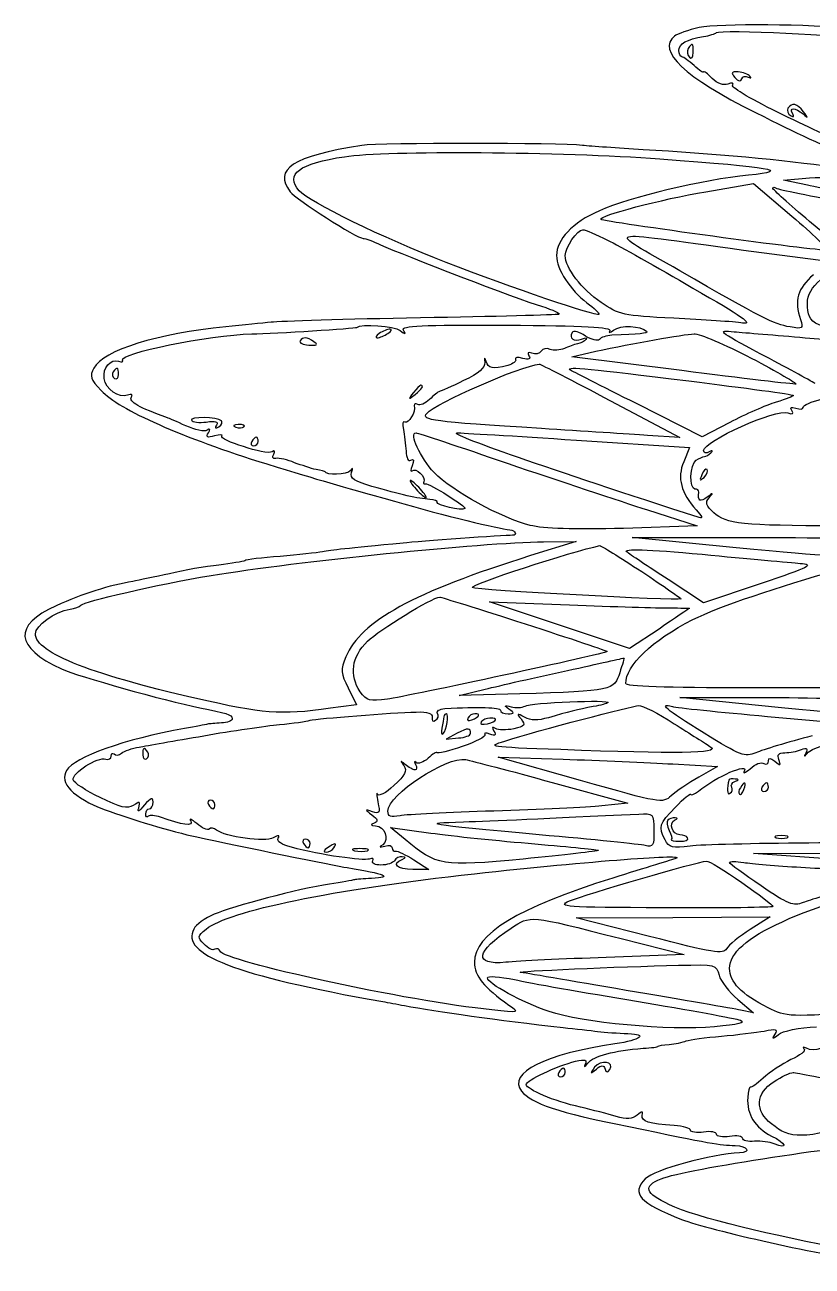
# Model space of a CAD drawing. Header units: millimetres. Extents: x -155 to 147, y 18 to 278.
# Drawn here: x -154.7 to -96.9, y 187.3 to 278.5 of the extents above; entities that cross this region are included whole.
import ezdxf

# ---------------------------------------------------------------- set-up
doc = ezdxf.new("R2010")
doc.units = ezdxf.units.MM
doc.layers.get('0').update_dxf_attribs({"linetype": 'CONTINUOUS'})

msp = doc.modelspace()

# ---------------------------------------------------------------- linework, layer by layer
for p, q in [((-99.012, 267.061), (-97.107, 267.219)), ((-104.727, 266.203), (-101.234, 266.807)), ((-101.234, 266.807), (-98.408, 264.394)), ((-97.265, 266.68), (-99.012, 267.061)), ((-94.408, 261.758), (-97.107, 264.013)), ((-101.964, 261.917), (-95.71, 261.092)), ((-114.569, 254.075), (-112.791, 254.488)), ((-106.473, 253.059), (-114.569, 254.075)), ((-111.712, 250.836), (-106.632, 248.138)), ((-104.981, 248.201), (-109.775, 250.614)), ((-102.949, 249.249), (-104.981, 248.201)), ((-106.632, 248.138), (-109.013, 248.296)), ((-114.22, 247.947), (-105.933, 247.407)), ((-105.933, 247.407), (-106.346, 246.36)), ((-109.013, 242.835), (-105.362, 241.661)), ((-105.362, 241.661), (-110.759, 241.47)), ((-102.504, 240.041), (-110.124, 240.803)), ((-110.124, 240.803), (-100.917, 240.803)), ((-114.252, 240.518), (-117.585, 239.47)), ((-116.633, 240.486), (-114.252, 240.518)), ((-104.885, 236.009), (-107.489, 237.724)), ((-100.726, 237.406), (-104.885, 236.009)), ((-115.458, 234.358), (-120.602, 236.073)), ((-120.602, 236.073), (-114.728, 235.85)), ((-110.315, 232.644), (-115.458, 234.358)), ((-108.156, 234.072), (-110.315, 232.644)), ((-130.984, 229.754), (-130.381, 228.516)), ((-122.824, 229.183), (-120.919, 229.659)), ((-118.379, 229.31), (-122.824, 229.183)), ((-99.17, 228.294), (-106.632, 229.056)), ((-106.632, 229.056), (-101.075, 229.056)), ((-92.566, 229.754), (-101.583, 229.754)), ((-130.381, 228.516), (-131.524, 228.357)), ((-100.186, 227.659), (-93.709, 227.087)), ((-122.983, 226.421), (-123.777, 225.976)), ((-123.777, 225.976), (-122.888, 226.071)), ((-113.934, 222.96), (-119.967, 224.674)), ((-119.967, 224.674), (-115.204, 224.516)), ((-107.14, 224.166), (-103.869, 223.976)), ((-103.869, 223.976), (-105.235, 223.182)), ((-115.998, 222.801), (-110.442, 221.277)), ((-110.442, 221.277), (-112.347, 221.087)), ((-126.793, 218.61), (-127.872, 219.499)), ((-127.872, 219.499), (-124.92, 219.086)), ((-126.158, 217.118), (-125.047, 216.419)), ((-101.234, 217.594), (-92.979, 217.626)), ((-95.075, 217.15), (-101.234, 217.594)), ((-125.047, 216.419), (-126.221, 216.419)), ((-114.252, 212.863), (-107.14, 212.895)), ((-108.854, 211.498), (-114.252, 212.863)), ((-107.14, 212.895), (-99.996, 212.927)), ((-99.996, 212.927), (-101.456, 212.006)), ((-110.95, 211.339), (-106.314, 210.165)), ((-106.314, 210.165), (-112.029, 209.942)), ((-102.377, 206.863), (-101.234, 205.878)), ((-101.234, 205.878), (-102.187, 206.069))]:
    msp.add_line(p, q)
for points in [[(-105.203, 278.268), (-105.997, 278.078), (-106.822, 277.792), (-107.013, 277.633)], [(-93.932, 278.173), (-96.948, 278.522), (-103.774, 278.554), (-105.203, 278.268)], [(-107.013, 277.633), (-108.346, 276.554), (-106.282, 274.617), (-101.075, 272.014)], [(-106.695, 276.586), (-106.695, 277.062), (-106.124, 277.411), (-104.885, 277.602)], [(-104.885, 277.602), (-104.473, 277.665), (-104.028, 277.824), (-103.933, 277.887)], [(-103.933, 277.887), (-103.711, 278.141), (-93.932, 277.697), (-93.836, 277.443)], [(-106.473, 276.109), (-106.6, 276.109), (-106.695, 276.332), (-106.695, 276.586)], [(-106.028, 276.713), (-106.124, 276.522), (-106.092, 276.236), (-105.933, 276.078)], [(-105.647, 276.427), (-105.647, 277.157), (-105.711, 277.189), (-106.028, 276.713)], [(-105.933, 276.078), (-105.774, 275.919), (-105.647, 276.046), (-105.647, 276.427)], [(-105.584, 275.474), (-105.965, 275.824), (-106.378, 276.109), (-106.473, 276.109)], [(-104.885, 274.998), (-104.885, 274.903), (-105.203, 275.093), (-105.584, 275.474)], [(-104.25, 274.522), (-104.6, 274.871), (-104.885, 275.093), (-104.885, 274.998)], [(-103.107, 274.109), (-103.425, 273.982), (-103.869, 274.141), (-104.25, 274.522)], [(-102.345, 274.998), (-102.853, 275.03), (-102.885, 274.966), (-102.599, 274.585)], [(-102.599, 274.585), (-102.345, 274.3), (-102.155, 274.268), (-102.091, 274.49)], [(-101.488, 274.681), (-101.615, 274.839), (-101.996, 274.966), (-102.345, 274.998)], [(-102.091, 274.49), (-102.028, 274.681), (-101.806, 274.744), (-101.615, 274.617)], [(-101.615, 274.617), (-101.393, 274.522), (-101.329, 274.554), (-101.488, 274.681)], [(-102.758, 274.014), (-102.631, 274.173), (-102.79, 274.236), (-103.107, 274.109)], [(-99.075, 271.855), (-101.202, 272.871), (-102.853, 273.855), (-102.758, 274.014)], [(-101.075, 272.014), (-97.742, 270.363), (-96.694, 269.855), (-92.662, 268.108)], [(-94.662, 269.728), (-94.948, 269.886), (-96.948, 270.839), (-99.075, 271.855)], [(-98.694, 272.331), (-98.789, 272.172), (-98.694, 271.918), (-98.504, 271.791)], [(-97.551, 272.077), (-98.027, 272.68), (-98.408, 272.776), (-98.694, 272.331)], [(-98.504, 271.791), (-98.25, 271.664), (-98.218, 271.696), (-98.345, 271.918)], [(-98.345, 271.918), (-98.662, 272.426), (-98.154, 272.395), (-97.583, 271.918)], [(-97.583, 271.918), (-97.202, 271.569), (-97.202, 271.601), (-97.551, 272.077)], [(-129.968, 269.601), (-135.048, 268.807), (-136.508, 267.854), (-135.238, 266.203)], [(-131.238, 268.775), (-128.222, 269.251), (-115.268, 269.156), (-108.092, 268.616)], [(-113.775, 269.601), (-115.426, 269.791), (-128.666, 269.791), (-129.968, 269.601)], [(-109.33, 269.283), (-111.172, 269.41), (-113.172, 269.537), (-113.775, 269.601)], [(-95.424, 268.013), (-98.789, 268.489), (-104.409, 269.029), (-109.33, 269.283)], [(-134.572, 266.267), (-135.651, 267.473), (-134.572, 268.299), (-131.238, 268.775)], [(-108.092, 268.616), (-99.805, 268.013), (-98.313, 267.759), (-101.583, 267.41)], [(-101.583, 267.41), (-104.917, 267.092), (-110.346, 265.791), (-112.537, 264.806)], [(-97.107, 267.219), (-95.106, 267.378), (-90.725, 266.838), (-82.978, 265.441)], [(-97.107, 264.013), (-98.599, 265.283), (-99.805, 266.362), (-99.805, 266.457)], [(-99.805, 266.457), (-99.805, 266.553), (-99.678, 266.553), (-99.551, 266.457)], [(-99.551, 266.457), (-99.424, 266.362), (-96.948, 265.886), (-94.059, 265.346)], [(-89.328, 265.124), (-92.725, 265.759), (-96.313, 266.457), (-97.265, 266.68)], [(-135.238, 266.203), (-134.826, 265.632), (-130.349, 262.774), (-129.873, 262.774)], [(-123.777, 260.996), (-128.412, 262.806), (-133.841, 265.441), (-134.572, 266.267)], [(-112.41, 264.171), (-112.664, 264.425), (-107.933, 265.664), (-104.727, 266.203)], [(-112.537, 264.806), (-114.537, 263.917), (-115.68, 262.679), (-115.68, 261.504)], [(-95.9, 261.917), (-96.218, 261.79), (-112.251, 263.981), (-112.41, 264.171)], [(-98.408, 264.394), (-96.853, 263.092), (-95.71, 261.981), (-95.9, 261.917)], [(-129.873, 262.774), (-129.714, 262.774), (-129.142, 262.552), (-128.603, 262.298)], [(-115.045, 261.504), (-115.045, 262.108), (-114.156, 263.409), (-113.744, 263.409)], [(-113.744, 263.409), (-113.585, 263.409), (-112.759, 263.06), (-111.934, 262.647)], [(-111.934, 262.647), (-111.108, 262.235), (-108.283, 260.647), (-105.679, 259.123)], [(-106.632, 260.393), (-112.124, 263.568), (-112.696, 263.378), (-101.964, 261.917)], [(-97.265, 258.012), (-97.265, 260.457), (-92.09, 262.235), (-81.708, 263.378)], [(-128.603, 262.298), (-126.952, 261.568), (-118.506, 258.298), (-116.792, 257.79)], [(-112.569, 257.186), (-112.759, 257.028), (-119.014, 259.155), (-123.777, 260.996)], [(-115.68, 261.504), (-115.68, 260.52), (-114.664, 258.964), (-113.458, 258.044)], [(-112.41, 258.075), (-113.839, 259.028), (-115.045, 260.615), (-115.045, 261.504)], [(-98.535, 256.266), (-99.774, 256.488), (-100.599, 256.901), (-106.632, 260.393)], [(-96.821, 260.107), (-97.996, 259.091), (-98.25, 258.202), (-97.773, 256.805)], [(-105.679, 259.123), (-102.06, 257.059), (-101.171, 256.424), (-102.028, 256.551)], [(-107.076, 256.901), (-110.791, 257.091), (-111.108, 257.155), (-112.41, 258.075)], [(-115.522, 257.186), (-115.68, 257.155), (-120.252, 257.028), (-125.682, 256.932)], [(-116.792, 257.79), (-115.903, 257.504), (-115.331, 257.25), (-115.522, 257.186)], [(-113.458, 258.044), (-112.918, 257.663), (-112.505, 257.25), (-112.569, 257.186)], [(-91.868, 255.631), (-96.789, 256.202), (-97.265, 256.393), (-97.265, 258.012)], [(-139.969, 256.266), (-144.954, 255.789), (-148.954, 254.551), (-149.653, 253.249)], [(-136.635, 256.615), (-137.239, 256.551), (-138.731, 256.393), (-139.969, 256.266)], [(-125.682, 256.932), (-131.079, 256.837), (-136.032, 256.678), (-136.635, 256.615)], [(-130.349, 256.234), (-130.063, 256.52), (-127.555, 256.361), (-127.174, 256.012)], [(-126.92, 256.043), (-127.11, 256.361), (-125.618, 256.424), (-119.363, 256.393)], [(-119.363, 256.393), (-113.648, 256.361), (-111.616, 256.266), (-111.775, 255.98)], [(-111.489, 256.043), (-111.013, 256.424), (-109.489, 256.361), (-109.076, 255.948)], [(-102.028, 256.551), (-102.631, 256.647), (-104.917, 256.805), (-107.076, 256.901)], [(-97.773, 256.805), (-97.551, 256.139), (-97.615, 256.107), (-98.535, 256.266)], [(-147.557, 253.821), (-147.843, 254.329), (-141.207, 255.662), (-138.064, 255.758)], [(-138.064, 255.758), (-136.318, 255.789), (-130.444, 256.17), (-130.349, 256.234)], [(-133.492, 255.186), (-134.032, 255.535), (-134.318, 255.535), (-134.508, 255.25)], [(-128.698, 255.789), (-128.952, 255.631), (-129.015, 255.472), (-128.857, 255.472)], [(-128.857, 255.472), (-128.666, 255.472), (-128.317, 255.631), (-128.063, 255.789)], [(-127.904, 256.107), (-128.063, 256.107), (-128.444, 255.948), (-128.698, 255.789)], [(-128.063, 255.789), (-127.809, 255.948), (-127.714, 256.107), (-127.904, 256.107)], [(-127.174, 256.012), (-126.761, 255.694), (-126.729, 255.726), (-126.92, 256.043)], [(-114.537, 255.853), (-114.791, 255.408), (-114.41, 255.186), (-113.839, 255.377)], [(-113.553, 255.599), (-113.998, 255.916), (-114.442, 256.012), (-114.537, 255.853)], [(-113.521, 255.345), (-113.617, 255.218), (-113.902, 255.059), (-114.156, 255.027)], [(-113.839, 255.377), (-113.521, 255.504), (-113.394, 255.472), (-113.521, 255.345)], [(-112.537, 255.345), (-112.664, 255.218), (-113.109, 255.313), (-113.553, 255.599)], [(-112.791, 254.488), (-110.092, 255.059), (-106.409, 255.726), (-105.584, 255.758)], [(-111.616, 255.662), (-112.029, 255.631), (-112.442, 255.504), (-112.537, 255.345)], [(-111.775, 255.98), (-111.902, 255.789), (-111.775, 255.821), (-111.489, 256.043)], [(-109.076, 255.948), (-108.918, 255.789), (-109.648, 255.726), (-111.616, 255.662)], [(-105.584, 255.758), (-105.203, 255.789), (-103.298, 254.964), (-101.393, 253.98)], [(-100.726, 254.297), (-103.869, 255.98), (-103.933, 256.043), (-102.631, 255.916)], [(-102.631, 255.916), (-101.869, 255.853), (-99.52, 255.662), (-97.424, 255.472)], [(-97.424, 255.472), (-92.249, 255.027), (-84.851, 254.138), (-85.01, 253.948)], [(-134.508, 255.25), (-134.603, 255.091), (-134.318, 254.964), (-133.873, 254.932)], [(-133.873, 254.932), (-133.27, 254.9), (-133.175, 254.964), (-133.492, 255.186)], [(-116.823, 254.488), (-116.919, 254.297), (-117.236, 254.234), (-117.49, 254.329)], [(-116.157, 254.615), (-116.411, 254.742), (-116.696, 254.678), (-116.823, 254.488)], [(-115.109, 254.678), (-115.426, 254.551), (-115.903, 254.519), (-116.157, 254.615)], [(-114.156, 255.027), (-114.379, 254.964), (-114.823, 254.837), (-115.109, 254.678)], [(-148.891, 252.487), (-149.018, 253.249), (-148.415, 253.948), (-147.843, 253.757)], [(-147.843, 253.757), (-147.589, 253.662), (-147.462, 253.694), (-147.557, 253.821)], [(-125.205, 249.916), (-124.602, 250.646), (-118.316, 253.408), (-116.95, 253.535)], [(-120.951, 253.662), (-120.919, 253.281), (-121.395, 252.837), (-122.507, 252.329)], [(-120.856, 253.726), (-120.983, 254.075), (-120.983, 254.043), (-120.951, 253.662)], [(-119.268, 253.44), (-120.379, 253.154), (-120.697, 253.218), (-120.856, 253.726)], [(-118.697, 253.884), (-118.601, 253.757), (-118.855, 253.567), (-119.268, 253.44)], [(-118.157, 253.948), (-118.538, 254.075), (-118.792, 254.043), (-118.697, 253.884)], [(-117.712, 254.138), (-117.554, 253.916), (-117.712, 253.853), (-118.157, 253.948)], [(-117.49, 254.329), (-117.776, 254.456), (-117.839, 254.392), (-117.712, 254.138)], [(-116.95, 253.535), (-116.855, 253.535), (-114.506, 252.329), (-111.712, 250.836)], [(-101.393, 253.98), (-99.456, 252.964), (-97.996, 252.106), (-98.123, 252.075)], [(-96.694, 252.106), (-97.107, 252.36), (-98.916, 253.345), (-100.726, 254.297)], [(-149.653, 253.249), (-149.97, 252.646), (-149.907, 252.424), (-149.113, 251.598)], [(-148.224, 252.964), (-148.319, 252.805), (-148.288, 252.583), (-148.129, 252.487)], [(-147.843, 252.773), (-147.843, 253.313), (-147.938, 253.376), (-148.224, 252.964)], [(-148.129, 252.487), (-147.97, 252.392), (-147.843, 252.519), (-147.843, 252.773)], [(-114.696, 253.122), (-114.982, 253.376), (-113.204, 253.218), (-105.965, 252.297)], [(-109.775, 250.614), (-112.41, 251.916), (-114.633, 253.059), (-114.696, 253.122)], [(-98.123, 252.075), (-98.25, 252.043), (-102.028, 252.487), (-106.473, 253.059)], [(-147.176, 251.249), (-147.811, 251.027), (-148.796, 251.694), (-148.891, 252.487)], [(-125.65, 251.979), (-125.713, 251.979), (-125.967, 251.725), (-126.19, 251.44)], [(-126.063, 251.313), (-125.555, 251.725), (-125.396, 251.979), (-125.65, 251.979)], [(-122.507, 252.329), (-123.364, 251.884), (-124.189, 251.535), (-124.285, 251.535)], [(-105.965, 252.297), (-101.806, 251.789), (-98.377, 251.313), (-98.313, 251.249)], [(-149.113, 251.598), (-147.78, 250.17), (-143.176, 248.138), (-136.953, 246.201)], [(-146.891, 251.122), (-146.764, 251.313), (-146.891, 251.376), (-147.176, 251.249)], [(-144.255, 249.598), (-146.319, 250.328), (-147.113, 250.773), (-146.891, 251.122)], [(-126.19, 251.44), (-126.602, 250.932), (-126.571, 250.9), (-126.063, 251.313)], [(-125.015, 250.932), (-125.332, 250.646), (-125.713, 250.455), (-125.872, 250.582)], [(-124.285, 251.535), (-124.38, 251.503), (-124.697, 251.249), (-125.015, 250.932)], [(-98.313, 251.249), (-98.25, 251.186), (-98.821, 250.963), (-99.551, 250.741)], [(-97.583, 250.36), (-97.583, 250.709), (-95.329, 251.281), (-93.074, 251.503)], [(-126.126, 250.487), (-125.999, 250.043), (-126.539, 249.122), (-126.825, 249.281)], [(-125.872, 250.582), (-126.031, 250.678), (-126.158, 250.646), (-126.126, 250.487)], [(-116.792, 248.804), (-124.888, 249.312), (-125.618, 249.408), (-125.205, 249.916)], [(-104.885, 247.185), (-104.885, 247.884), (-99.551, 250.297), (-98.694, 249.947)], [(-99.551, 250.741), (-100.313, 250.519), (-101.837, 249.852), (-102.949, 249.249)], [(-98.694, 249.947), (-98.345, 249.82), (-98.25, 249.884), (-98.408, 250.138)], [(-98.408, 250.138), (-98.567, 250.392), (-98.472, 250.424), (-98.123, 250.297)], [(-98.123, 250.297), (-97.805, 250.201), (-97.583, 250.201), (-97.583, 250.36)], [(-142.89, 248.995), (-143.557, 249.312), (-144.16, 249.566), (-144.255, 249.598)], [(-141.334, 248.677), (-141.525, 248.55), (-142.223, 248.709), (-142.89, 248.995)], [(-140.287, 249.376), (-140.572, 249.662), (-142.668, 249.693), (-142.477, 249.408)], [(-142.477, 249.408), (-142.414, 249.281), (-141.906, 249.217), (-141.398, 249.281)], [(-141.398, 249.281), (-140.731, 249.376), (-140.509, 249.312), (-140.636, 249.058)], [(-140.636, 249.058), (-140.795, 248.836), (-140.731, 248.804), (-140.477, 248.931)], [(-140.477, 248.931), (-140.255, 249.09), (-140.191, 249.281), (-140.287, 249.376)], [(-139.048, 249.09), (-139.398, 249.09), (-139.493, 248.995), (-139.239, 248.9)], [(-138.636, 248.931), (-138.509, 249.027), (-138.699, 249.122), (-139.048, 249.09)], [(-126.825, 249.281), (-126.952, 249.376), (-127.015, 249.122), (-126.92, 248.741)], [(-141.239, 248.487), (-141.08, 248.741), (-141.112, 248.836), (-141.334, 248.677)], [(-140.795, 248.265), (-141.334, 248.106), (-141.43, 248.169), (-141.239, 248.487)], [(-140.255, 248.265), (-140.16, 248.36), (-140.382, 248.36), (-140.795, 248.265)], [(-136.572, 247.09), (-136.985, 246.836), (-140.541, 247.979), (-140.255, 248.265)], [(-139.239, 248.9), (-139.017, 248.804), (-138.731, 248.836), (-138.636, 248.931)], [(-137.715, 248.169), (-137.81, 248.169), (-137.969, 248.042), (-138.064, 247.852)], [(-137.588, 247.852), (-137.588, 248.042), (-137.651, 248.169), (-137.715, 248.169)], [(-126.92, 248.741), (-126.856, 248.328), (-126.761, 247.63), (-126.729, 247.153)], [(-124.666, 245.566), (-125.682, 246.645), (-126.539, 248.487), (-125.999, 248.487)], [(-125.999, 248.487), (-125.872, 248.487), (-122.824, 247.471), (-119.236, 246.233)], [(-105.203, 242.264), (-116.125, 245.788), (-123.745, 248.423), (-122.983, 248.487)], [(-122.983, 248.487), (-122.729, 248.487), (-118.76, 248.265), (-114.22, 247.947)], [(-109.013, 248.296), (-110.315, 248.392), (-113.807, 248.614), (-116.792, 248.804)], [(-138.064, 247.852), (-138.159, 247.693), (-138.096, 247.534), (-137.937, 247.534)], [(-137.937, 247.534), (-137.747, 247.534), (-137.588, 247.693), (-137.588, 247.852)], [(-136.445, 246.931), (-136.318, 247.153), (-136.35, 247.249), (-136.572, 247.09)], [(-126.729, 247.153), (-126.698, 246.645), (-126.571, 246.36), (-126.38, 246.487)], [(-104.473, 247.09), (-104.695, 246.963), (-104.885, 246.995), (-104.885, 247.185)], [(-104.346, 247.026), (-104.187, 247.185), (-104.25, 247.217), (-104.473, 247.09)], [(-136.286, 246.614), (-136.54, 246.582), (-136.604, 246.677), (-136.445, 246.931)], [(-134.921, 246.296), (-135.429, 246.518), (-136.032, 246.645), (-136.286, 246.614)], [(-133.333, 245.788), (-133.714, 245.883), (-134.413, 246.106), (-134.921, 246.296)], [(-126.38, 246.487), (-126.158, 246.614), (-126.126, 246.455), (-126.285, 246.074)], [(-119.236, 246.233), (-115.617, 244.994), (-111.013, 243.47), (-109.013, 242.835)], [(-106.346, 246.36), (-106.854, 245.185), (-106.536, 244.042), (-105.425, 242.835)], [(-105.52, 244.359), (-105.965, 244.359), (-105.901, 246.169), (-105.425, 246.487)], [(-105.425, 246.487), (-105.235, 246.614), (-104.949, 246.741), (-104.822, 246.741)], [(-104.822, 246.741), (-104.727, 246.741), (-104.504, 246.868), (-104.346, 247.026)], [(-136.953, 246.201), (-132.762, 244.931), (-131.936, 244.677), (-127.587, 243.47)], [(-132.667, 245.629), (-132.667, 245.661), (-132.984, 245.725), (-133.333, 245.788)], [(-130.825, 245.693), (-131.047, 245.407), (-132.667, 245.344), (-132.667, 245.629)], [(-130.73, 245.566), (-130.603, 245.947), (-130.635, 245.979), (-130.825, 245.693)], [(-129.238, 244.55), (-130.539, 244.931), (-130.857, 245.153), (-130.73, 245.566)], [(-126.285, 246.074), (-126.412, 245.756), (-126.412, 245.598), (-126.285, 245.693)], [(-126.285, 245.693), (-126.031, 245.979), (-125.237, 245.248), (-125.428, 244.899)], [(-117.617, 241.692), (-119.744, 242.232), (-123.332, 244.201), (-124.666, 245.566)], [(-105.012, 245.407), (-105.203, 244.963), (-105.171, 244.931), (-104.854, 245.217)], [(-104.631, 245.788), (-104.727, 245.883), (-104.917, 245.725), (-105.012, 245.407)], [(-104.854, 245.217), (-104.631, 245.439), (-104.536, 245.693), (-104.631, 245.788)], [(-124.983, 243.597), (-125.872, 243.661), (-127.142, 243.947), (-129.238, 244.55)], [(-126.412, 244.994), (-126.507, 244.994), (-126.317, 244.709), (-125.999, 244.359)], [(-125.682, 244.359), (-125.999, 244.709), (-126.317, 244.994), (-126.412, 244.994)], [(-125.428, 244.899), (-125.491, 244.772), (-125.459, 244.709), (-125.301, 244.74)], [(-125.301, 244.74), (-125.047, 244.804), (-122.253, 243.058), (-122.411, 242.931)], [(-125.999, 244.359), (-125.682, 244.01), (-125.364, 243.724), (-125.269, 243.724)], [(-125.269, 243.724), (-125.174, 243.724), (-125.364, 244.01), (-125.682, 244.359)], [(-124.443, 243.375), (-124.38, 243.47), (-124.634, 243.597), (-124.983, 243.597)], [(-105.235, 244.137), (-105.235, 244.264), (-105.33, 244.359), (-105.52, 244.359)], [(-104.631, 243.756), (-105.139, 243.375), (-105.33, 243.47), (-105.235, 244.137)], [(-104.123, 242.613), (-104.727, 243.153), (-104.79, 243.375), (-104.473, 243.724)], [(-104.473, 243.724), (-104.155, 244.105), (-104.187, 244.105), (-104.631, 243.756)], [(-127.587, 243.47), (-123.84, 242.391), (-119.967, 241.438), (-119.109, 241.375)], [(-122.411, 242.931), (-122.602, 242.74), (-124.539, 243.185), (-124.443, 243.375)], [(-105.425, 242.835), (-105.012, 242.359), (-104.917, 242.169), (-105.203, 242.264)], [(-94.979, 241.661), (-102.06, 241.661), (-103.234, 241.788), (-104.123, 242.613)], [(-110.759, 241.47), (-114.41, 241.375), (-116.633, 241.438), (-117.617, 241.692)], [(-118.919, 240.962), (-119.522, 240.962), (-125.84, 240.518), (-126.952, 240.391)], [(-119.109, 241.375), (-118.697, 241.311), (-118.538, 240.962), (-118.919, 240.962)], [(-100.917, 240.803), (-95.837, 240.803), (-91.36, 240.708), (-90.947, 240.581)], [(-141.049, 238.009), (-134.667, 239.057), (-121.268, 240.422), (-116.633, 240.486)], [(-126.952, 240.391), (-131.111, 239.978), (-132.222, 239.883), (-132.857, 239.756)], [(-121.872, 237.12), (-122.094, 237.311), (-114.569, 239.787), (-112.505, 240.2)], [(-112.505, 240.2), (-112.442, 240.232), (-111.045, 239.343), (-109.426, 238.295)], [(-110.537, 239.756), (-110.791, 239.978), (-109.076, 239.946), (-104.981, 239.565)], [(-105.679, 234.771), (-101.901, 236.676), (-87.74, 240.708), (-85.994, 240.359)], [(-92.535, 239.851), (-94.789, 239.311), (-95.17, 239.343), (-102.504, 240.041)], [(-138.572, 239.089), (-138.699, 239.025), (-139.556, 238.898), (-140.477, 238.771)], [(-135.969, 239.406), (-137.302, 239.311), (-138.477, 239.184), (-138.572, 239.089)], [(-132.857, 239.756), (-133.27, 239.66), (-134.667, 239.533), (-135.969, 239.406)], [(-117.585, 239.47), (-126.19, 236.771), (-130.063, 234.644), (-131.143, 232.04)], [(-107.489, 237.724), (-108.949, 238.644), (-110.315, 239.565), (-110.537, 239.756)], [(-104.981, 239.565), (-101.679, 239.248), (-98.472, 238.962), (-97.805, 238.898)], [(-144.097, 238.136), (-145.144, 237.914), (-146.351, 237.66), (-146.795, 237.565)], [(-140.477, 238.771), (-141.43, 238.676), (-143.049, 238.39), (-144.097, 238.136)], [(-109.426, 238.295), (-107.806, 237.216), (-106.505, 236.295), (-106.536, 236.295)], [(-97.805, 238.898), (-96.726, 238.803), (-97.043, 238.644), (-100.726, 237.406)], [(-146.795, 237.565), (-148.446, 237.311), (-150.51, 236.644), (-152.415, 235.787)], [(-150.605, 235.819), (-150.351, 236.104), (-145.049, 237.343), (-141.049, 238.009)], [(-106.536, 236.295), (-106.822, 236.136), (-121.713, 236.93), (-121.872, 237.12)], [(-129.555, 233.183), (-128.698, 234.009), (-124.824, 236.39), (-124.253, 236.422)], [(-124.253, 236.422), (-124.158, 236.422), (-121.332, 235.533), (-117.998, 234.453)], [(-152.415, 235.787), (-155.622, 234.326), (-155.463, 232.739), (-152.034, 231.151)], [(-153.939, 233.723), (-153.939, 234.326), (-152.542, 235.342), (-151.399, 235.533)], [(-151.399, 235.533), (-151.05, 235.596), (-150.701, 235.723), (-150.605, 235.819)], [(-114.728, 235.85), (-111.489, 235.723), (-108.187, 235.628), (-107.362, 235.628)], [(-105.933, 235.596), (-105.965, 235.565), (-106.981, 234.898), (-108.156, 234.072)], [(-107.362, 235.628), (-106.568, 235.628), (-105.901, 235.596), (-105.933, 235.596)], [(-117.998, 234.453), (-114.633, 233.374), (-111.902, 232.453), (-111.966, 232.421)], [(-110.6, 230.072), (-110.6, 231.405), (-108.695, 233.215), (-105.679, 234.771)], [(-141.239, 228.77), (-149.716, 230.675), (-153.939, 232.294), (-153.939, 233.723)], [(-130.095, 229.469), (-130.92, 230.675), (-130.73, 232.04), (-129.555, 233.183)], [(-131.143, 232.04), (-131.555, 231.056), (-131.524, 230.834), (-130.984, 229.754)], [(-111.966, 232.421), (-112.093, 232.263), (-126.666, 229.119), (-128.095, 228.929)], [(-114.887, 231.024), (-112.601, 231.532), (-110.759, 231.945), (-110.727, 231.945)], [(-110.727, 231.945), (-110.696, 231.977), (-110.854, 231.469), (-111.045, 230.866)], [(-152.034, 231.151), (-150.732, 230.58), (-144.541, 228.834), (-141.874, 228.294)], [(-120.919, 229.659), (-119.871, 229.913), (-117.141, 230.548), (-114.887, 231.024)], [(-111.045, 230.866), (-111.458, 229.564), (-111.553, 229.532), (-118.379, 229.31)], [(-101.583, 229.754), (-107.679, 229.754), (-110.6, 229.85), (-110.6, 230.072)], [(-128.095, 228.929), (-129.396, 228.738), (-129.619, 228.802), (-130.095, 229.469)], [(-101.075, 229.056), (-98.027, 229.056), (-93.646, 228.961), (-91.392, 228.834)], [(-141.874, 228.294), (-139.969, 227.913), (-139.493, 227.786), (-139.493, 227.5)], [(-131.524, 228.357), (-135.683, 227.754), (-136.762, 227.786), (-141.239, 228.77)], [(-125.999, 227.976), (-125.11, 228.008), (-124.761, 227.881), (-124.824, 227.595)], [(-124.412, 227.881), (-124.539, 228.04), (-124.285, 228.199), (-123.872, 228.23)], [(-123.872, 228.23), (-121.395, 228.389), (-119.808, 228.326), (-119.808, 228.103)], [(-119.808, 228.103), (-119.808, 227.976), (-119.554, 227.849), (-119.236, 227.849)], [(-119.49, 225.849), (-116.982, 226.643), (-110.156, 228.421), (-109.648, 228.453)], [(-119.173, 228.199), (-119.554, 228.453), (-119.522, 228.484), (-119.014, 228.357)], [(-119.236, 227.849), (-118.76, 227.849), (-118.76, 227.913), (-119.173, 228.199)], [(-119.014, 228.357), (-118.665, 228.262), (-118.22, 228.294), (-117.998, 228.421)], [(-117.998, 228.421), (-117.617, 228.675), (-111.648, 228.897), (-111.902, 228.675)], [(-112.982, 228.389), (-114.125, 228.167), (-114.855, 227.976), (-116.284, 227.564)], [(-111.902, 228.675), (-111.966, 228.611), (-112.442, 228.453), (-112.982, 228.389)], [(-109.648, 228.453), (-109.394, 228.484), (-108.219, 227.881), (-107.044, 227.119)], [(-104.854, 226.421), (-107.711, 228.199), (-108.251, 228.675), (-107.171, 228.389)], [(-107.171, 228.389), (-106.886, 228.294), (-103.711, 227.976), (-100.186, 227.659)], [(-89.487, 228.103), (-91.614, 227.595), (-91.995, 227.595), (-99.17, 228.294)], [(-141.303, 227.087), (-141.461, 227.056), (-142.192, 226.897), (-142.985, 226.77)], [(-140.287, 227.183), (-140.731, 227.151), (-141.176, 227.119), (-141.303, 227.087)], [(-139.493, 227.5), (-139.493, 227.341), (-139.842, 227.183), (-140.287, 227.183)], [(-136.032, 227.056), (-135.048, 227.151), (-134.032, 227.278), (-133.778, 227.373)], [(-133.778, 227.373), (-133.206, 227.5), (-127.777, 227.945), (-125.999, 227.976)], [(-124.824, 227.595), (-124.856, 227.341), (-124.761, 227.246), (-124.57, 227.373)], [(-124.57, 227.373), (-124.38, 227.468), (-124.316, 227.722), (-124.412, 227.881)], [(-123.967, 227.627), (-123.967, 227.468), (-124.031, 227.119), (-124.094, 226.802)], [(-123.999, 226.389), (-123.745, 226.643), (-123.554, 227.849), (-123.777, 227.849)], [(-123.777, 227.849), (-123.872, 227.849), (-123.935, 227.754), (-123.967, 227.627)], [(-122.189, 227.532), (-122.284, 227.341), (-122.157, 227.31), (-121.903, 227.405)], [(-121.681, 227.849), (-121.872, 227.849), (-122.094, 227.722), (-122.189, 227.532)], [(-121.903, 227.405), (-121.332, 227.627), (-121.237, 227.849), (-121.681, 227.849)], [(-121.205, 227.246), (-121.332, 227.087), (-121.11, 227.024), (-120.76, 227.119)], [(-120.57, 227.532), (-120.824, 227.532), (-121.11, 227.405), (-121.205, 227.246)], [(-120.76, 227.119), (-120.03, 227.31), (-119.935, 227.532), (-120.57, 227.532)], [(-118.284, 227.468), (-117.935, 227.024), (-117.998, 226.929), (-118.824, 226.738)], [(-118.03, 227.595), (-118.601, 227.913), (-118.633, 227.881), (-118.284, 227.468)], [(-116.284, 227.564), (-117.046, 227.341), (-117.554, 227.341), (-118.03, 227.595)], [(-107.044, 227.119), (-105.901, 226.389), (-104.695, 225.627), (-104.346, 225.405)], [(-97.202, 225.024), (-96.821, 225.436), (-92.376, 226.802), (-90.28, 227.119)], [(-142.985, 226.77), (-147.43, 225.976), (-151.05, 224.674), (-151.653, 223.69)], [(-146.319, 225.405), (-145.779, 225.5), (-143.684, 225.881), (-141.588, 226.23)], [(-141.588, 226.23), (-139.525, 226.611), (-137.016, 226.96), (-136.032, 227.056)], [(-124.094, 226.802), (-124.158, 226.452), (-124.126, 226.294), (-123.999, 226.389)], [(-121.999, 226.389), (-121.967, 226.833), (-122.189, 226.833), (-122.983, 226.421)], [(-122.888, 226.071), (-122.411, 226.103), (-121.999, 226.262), (-121.999, 226.389)], [(-120.951, 226.325), (-120.856, 226.167), (-121.618, 225.786), (-122.602, 225.436)], [(-120.57, 226.357), (-120.856, 226.484), (-121.046, 226.452), (-120.951, 226.325)], [(-120.284, 226.579), (-120.094, 226.262), (-120.157, 226.198), (-120.57, 226.357)], [(-120.157, 226.77), (-120.411, 226.929), (-120.443, 226.865), (-120.284, 226.579)], [(-118.824, 226.738), (-119.363, 226.643), (-119.967, 226.643), (-120.157, 226.77)], [(-101.044, 224.992), (-101.869, 224.643), (-102.155, 224.77), (-104.854, 226.421)], [(-96.916, 226.23), (-98.694, 225.754), (-100.536, 225.214), (-101.044, 224.992)], [(-147.621, 224.96), (-147.43, 225.119), (-146.827, 225.309), (-146.319, 225.405)], [(-145.684, 225.024), (-145.97, 225.436), (-146.065, 225.373), (-146.065, 224.833)], [(-122.602, 225.436), (-123.586, 225.119), (-124.443, 224.897), (-124.443, 224.992)], [(-115.363, 225.214), (-120.729, 225.405), (-120.856, 225.436), (-119.49, 225.849)], [(-104.346, 225.405), (-103.647, 224.928), (-106.981, 224.897), (-115.363, 225.214)], [(-97.71, 225.214), (-97.297, 225.373), (-97.234, 225.309), (-97.392, 224.96)], [(-151.177, 222.992), (-151.304, 223.468), (-149.335, 224.738), (-148.764, 224.516)], [(-148.764, 224.516), (-148.573, 224.452), (-148.383, 224.547), (-148.383, 224.738)], [(-148.383, 224.738), (-148.383, 224.928), (-148.288, 224.992), (-148.161, 224.897)], [(-148.161, 224.897), (-148.065, 224.77), (-147.811, 224.801), (-147.621, 224.96)], [(-146.065, 224.833), (-146.065, 224.579), (-145.938, 224.452), (-145.779, 224.547)], [(-145.779, 224.547), (-145.621, 224.643), (-145.589, 224.865), (-145.684, 225.024)], [(-128.063, 220.706), (-128.063, 221.912), (-123.745, 224.738), (-122.348, 224.484)], [(-126.793, 224.135), (-127.174, 224.452), (-127.174, 224.42), (-126.888, 224.039)], [(-125.999, 224.262), (-126.126, 224.42), (-126.158, 224.325), (-126.031, 224.135)], [(-125.11, 224.579), (-125.459, 224.293), (-125.84, 224.135), (-125.999, 224.262)], [(-124.443, 224.992), (-124.475, 225.087), (-124.793, 224.897), (-125.11, 224.579)], [(-122.348, 224.484), (-121.903, 224.389), (-119.046, 223.658), (-115.998, 222.801)], [(-115.204, 224.516), (-112.569, 224.42), (-108.949, 224.262), (-107.14, 224.166)], [(-100.472, 224.198), (-100.282, 224.103), (-100.123, 224.166), (-100.123, 224.389)], [(-100.123, 224.389), (-100.123, 224.643), (-99.996, 224.643), (-99.647, 224.357)], [(-99.647, 224.357), (-99.234, 224.008), (-99.202, 224.039), (-99.361, 224.484)], [(-99.361, 224.484), (-99.488, 224.833), (-99.393, 224.992), (-98.916, 224.992)], [(-98.916, 224.992), (-98.567, 224.992), (-98.027, 225.087), (-97.71, 225.214)], [(-97.392, 224.96), (-97.551, 224.643), (-97.488, 224.674), (-97.202, 225.024)], [(-151.653, 223.69), (-152.225, 222.769), (-151.177, 221.69), (-148.827, 220.801)], [(-126.888, 224.039), (-126.634, 223.658), (-126.793, 223.341), (-127.618, 222.579)], [(-126.063, 223.722), (-126.221, 223.722), (-126.539, 223.912), (-126.793, 224.135)], [(-126.031, 224.135), (-125.904, 223.912), (-125.936, 223.722), (-126.063, 223.722)], [(-105.266, 222.166), (-103.965, 223.246), (-101.52, 224.293), (-101.901, 223.627)], [(-101.901, 223.627), (-102.028, 223.436), (-101.837, 223.5), (-101.456, 223.817)], [(-101.456, 223.817), (-101.107, 224.166), (-100.631, 224.325), (-100.472, 224.198)], [(-149.177, 221.69), (-150.224, 222.198), (-151.113, 222.769), (-151.177, 222.992)], [(-127.618, 222.579), (-128.222, 222.007), (-128.761, 221.753), (-128.825, 221.944)], [(-107.267, 221.817), (-107.902, 221.245), (-108.029, 221.277), (-113.934, 222.96)], [(-105.235, 223.182), (-105.997, 222.769), (-106.917, 222.134), (-107.267, 221.817)], [(-103.012, 223.023), (-103.203, 222.357), (-103.171, 221.849), (-102.949, 222.007)], [(-102.568, 223.055), (-102.79, 223.087), (-102.98, 223.055), (-103.012, 223.023)], [(-102.822, 222.452), (-102.917, 222.579), (-102.79, 222.801), (-102.599, 222.865)], [(-102.599, 222.865), (-102.282, 222.992), (-102.282, 223.055), (-102.568, 223.055)], [(-101.933, 222.293), (-101.71, 222.833), (-101.901, 222.928), (-102.187, 222.42)], [(-100.25, 222.769), (-100.345, 222.769), (-100.504, 222.642), (-100.599, 222.452)], [(-100.123, 222.452), (-100.123, 222.642), (-100.186, 222.769), (-100.25, 222.769)], [(-146.764, 221.118), (-147.208, 220.833), (-147.684, 220.96), (-149.177, 221.69)], [(-145.303, 221.372), (-145.303, 221.753), (-145.462, 221.69), (-145.938, 221.15)], [(-128.825, 221.944), (-128.92, 222.134), (-128.888, 221.88), (-128.793, 221.372)], [(-106.949, 220.991), (-106.346, 221.626), (-105.838, 222.039), (-105.838, 221.944)], [(-105.838, 221.944), (-105.838, 221.817), (-105.584, 221.912), (-105.266, 222.166)], [(-102.949, 222.007), (-102.79, 222.103), (-102.726, 222.293), (-102.822, 222.452)], [(-102.187, 222.42), (-102.314, 222.23), (-102.345, 222.039), (-102.25, 221.944)], [(-102.25, 221.944), (-102.187, 221.849), (-102.028, 222.007), (-101.933, 222.293)], [(-100.599, 222.452), (-100.694, 222.293), (-100.631, 222.134), (-100.472, 222.134)], [(-100.472, 222.134), (-100.282, 222.134), (-100.123, 222.293), (-100.123, 222.452)], [(-148.827, 220.801), (-146.954, 220.102), (-143.906, 219.182), (-142.096, 218.801)], [(-146.351, 220.928), (-146.224, 221.404), (-146.287, 221.436), (-146.764, 221.118)], [(-145.938, 221.15), (-146.351, 220.642), (-146.478, 220.579), (-146.351, 220.928)], [(-145.843, 220.483), (-145.843, 220.706), (-145.716, 220.864), (-145.589, 220.864)], [(-145.589, 220.864), (-145.43, 220.864), (-145.303, 221.087), (-145.303, 221.372)], [(-141.112, 221.499), (-141.271, 221.499), (-141.334, 221.372), (-141.239, 221.182)], [(-141.239, 221.182), (-141.144, 221.023), (-140.985, 220.864), (-140.89, 220.864)], [(-140.763, 221.182), (-140.763, 221.372), (-140.922, 221.499), (-141.112, 221.499)], [(-140.89, 220.864), (-140.826, 220.864), (-140.763, 221.023), (-140.763, 221.182)], [(-129.206, 220.642), (-129.777, 220.864), (-129.777, 220.833), (-129.238, 220.42)], [(-128.793, 221.372), (-128.634, 220.547), (-128.666, 220.483), (-129.206, 220.642)], [(-127.174, 220.356), (-127.872, 220.229), (-128.063, 220.293), (-128.063, 220.706)], [(-120.284, 220.706), (-123.586, 220.61), (-126.698, 220.452), (-127.174, 220.356)], [(-112.347, 221.087), (-113.394, 220.96), (-116.95, 220.801), (-120.284, 220.706)], [(-107.711, 218.578), (-108.219, 219.563), (-108.156, 219.753), (-106.949, 220.991)], [(-145.652, 220.325), (-145.748, 220.198), (-145.843, 220.293), (-145.843, 220.483)], [(-144.763, 220.261), (-145.144, 220.388), (-145.557, 220.42), (-145.652, 220.325)], [(-142.541, 219.975), (-142.287, 219.563), (-143.176, 219.658), (-144.763, 220.261)], [(-142.096, 219.785), (-142.477, 220.102), (-142.668, 220.198), (-142.541, 219.975)], [(-141.176, 219.372), (-141.303, 219.277), (-141.715, 219.436), (-142.096, 219.785)], [(-129.079, 219.817), (-129.365, 219.69), (-129.333, 219.626), (-128.984, 219.626)], [(-129.238, 220.42), (-128.793, 220.102), (-128.761, 219.944), (-129.079, 219.817)], [(-116.95, 218.959), (-125.364, 219.721), (-125.872, 219.817), (-122.507, 219.912)], [(-122.507, 219.912), (-120.379, 219.975), (-116.538, 220.166), (-109.648, 220.483)], [(-109.648, 220.483), (-108.568, 220.547), (-108.537, 220.515), (-108.537, 219.277)], [(-107.521, 220.039), (-107.616, 219.912), (-107.584, 219.594), (-107.425, 219.277)], [(-106.981, 220.198), (-107.171, 220.229), (-107.425, 220.134), (-107.521, 220.039)], [(-106.632, 218.959), (-107.171, 218.959), (-107.489, 219.817), (-107.013, 220.039)], [(-107.013, 220.039), (-106.79, 220.134), (-106.759, 220.198), (-106.981, 220.198)], [(-140.636, 219.309), (-140.826, 219.467), (-141.08, 219.499), (-141.176, 219.372)], [(-136.477, 218.737), (-137.048, 218.388), (-140.033, 218.801), (-140.636, 219.309)], [(-136.127, 218.705), (-135.969, 218.928), (-136.096, 218.959), (-136.477, 218.737)], [(-128.984, 219.626), (-128.285, 219.594), (-127.936, 218.61), (-128.444, 218.229)], [(-124.92, 219.086), (-123.332, 218.864), (-119.871, 218.515), (-117.268, 218.293)], [(-109.172, 218.166), (-109.521, 218.261), (-113.013, 218.61), (-116.95, 218.959)], [(-108.537, 219.277), (-108.505, 218.166), (-108.6, 218.039), (-109.172, 218.166)], [(-107.425, 219.277), (-107.267, 218.959), (-107.171, 218.674), (-107.267, 218.61)], [(-106.06, 218.737), (-106.124, 218.864), (-106.378, 218.959), (-106.632, 218.959)], [(-99.17, 218.896), (-99.615, 218.896), (-99.774, 218.832), (-99.551, 218.737)], [(-98.758, 218.737), (-98.567, 218.832), (-98.726, 218.896), (-99.17, 218.896)], [(-142.096, 218.801), (-138.858, 218.102), (-131.968, 216.705), (-131.047, 216.546)], [(-135.143, 218.039), (-135.873, 218.229), (-136.254, 218.483), (-136.127, 218.705)], [(-129.428, 217.181), (-129.904, 217.023), (-132.921, 217.467), (-135.143, 218.039)], [(-134.127, 218.642), (-134.286, 218.642), (-134.349, 218.515), (-134.254, 218.324)], [(-134.254, 218.324), (-134.159, 218.166), (-134, 218.007), (-133.905, 218.007)], [(-133.778, 218.324), (-133.778, 218.515), (-133.937, 218.642), (-134.127, 218.642)], [(-133.905, 218.007), (-133.841, 218.007), (-133.778, 218.166), (-133.778, 218.324)], [(-132.508, 218.007), (-132.794, 217.816), (-132.825, 217.689), (-132.603, 217.689)], [(-132.603, 217.689), (-132.413, 217.689), (-132.127, 217.848), (-132.032, 218.007)], [(-132.032, 218.007), (-131.778, 218.388), (-131.905, 218.388), (-132.508, 218.007)], [(-128.444, 218.229), (-128.73, 218.039), (-128.698, 218.007), (-128.285, 218.134)], [(-128.285, 218.134), (-127.999, 218.229), (-127.745, 218.166), (-127.745, 218.007)], [(-127.745, 218.007), (-127.745, 217.816), (-127.65, 217.721), (-127.491, 217.753)], [(-118.125, 217.181), (-124.126, 216.61), (-124.475, 216.673), (-126.793, 218.61)], [(-117.268, 218.293), (-114.633, 218.07), (-112.569, 217.848), (-112.601, 217.816)], [(-105.87, 218.134), (-107.171, 217.975), (-107.425, 218.007), (-107.711, 218.578)], [(-107.267, 218.61), (-107.33, 218.547), (-107.044, 218.483), (-106.632, 218.483)], [(-106.632, 218.483), (-106.219, 218.483), (-105.965, 218.578), (-106.06, 218.737)], [(-97.17, 218.356), (-101.139, 218.324), (-105.044, 218.229), (-105.87, 218.134)], [(-99.551, 218.737), (-99.361, 218.674), (-98.98, 218.674), (-98.758, 218.737)], [(-89.963, 218.642), (-89.963, 218.483), (-93.138, 218.356), (-97.17, 218.356)], [(-130.127, 217.943), (-130.635, 217.943), (-130.825, 217.88), (-130.508, 217.785)], [(-130.508, 217.785), (-130.222, 217.721), (-129.777, 217.721), (-129.555, 217.785)], [(-129.555, 217.785), (-129.365, 217.88), (-129.587, 217.943), (-130.127, 217.943)], [(-129.174, 217.054), (-129.079, 217.213), (-129.174, 217.277), (-129.428, 217.181)], [(-128.571, 216.737), (-129.015, 216.737), (-129.269, 216.864), (-129.174, 217.054)], [(-127.587, 217.054), (-127.682, 216.896), (-128.126, 216.737), (-128.571, 216.737)], [(-127.015, 217.34), (-127.206, 217.372), (-127.491, 217.245), (-127.587, 217.054)], [(-127.491, 217.753), (-127.364, 217.785), (-126.761, 217.499), (-126.158, 217.118)], [(-126.221, 216.419), (-127.396, 216.419), (-127.841, 216.832), (-127.015, 217.15)], [(-127.015, 217.15), (-126.729, 217.277), (-126.729, 217.34), (-127.015, 217.34)], [(-121.713, 216.102), (-113.204, 217.023), (-105.838, 217.594), (-106.949, 217.213)], [(-112.601, 217.816), (-112.664, 217.753), (-115.141, 217.467), (-118.125, 217.181)], [(-106.949, 217.213), (-107.108, 217.15), (-109.203, 216.515), (-111.553, 215.784)], [(-131.047, 216.546), (-128.253, 216.102), (-127.618, 215.816), (-129.269, 215.753)], [(-114.728, 214.102), (-113.585, 214.578), (-105.298, 216.991), (-104.695, 217.023)], [(-104.695, 217.023), (-104.504, 217.054), (-103.33, 216.324), (-102.091, 215.467)], [(-102.98, 216.927), (-102.98, 217.023), (-102.504, 217.023), (-101.933, 216.927)], [(-100.663, 215.213), (-101.933, 216.07), (-102.98, 216.832), (-102.98, 216.927)], [(-102.98, 209.149), (-102.98, 211.371), (-97.869, 213.689), (-87.264, 216.292)], [(-101.933, 216.927), (-101.393, 216.832), (-99.488, 216.673), (-97.742, 216.578)], [(-97.742, 216.578), (-95.995, 216.483), (-93.805, 216.324), (-92.852, 216.197)], [(-141.398, 212.038), (-139.747, 213.371), (-132.127, 214.959), (-121.713, 216.102)], [(-132.349, 215.34), (-134.603, 214.991), (-139.429, 213.721), (-140.826, 213.117)], [(-130.508, 215.657), (-130.666, 215.626), (-131.46, 215.467), (-132.349, 215.34)], [(-129.269, 215.753), (-129.841, 215.721), (-130.381, 215.689), (-130.508, 215.657)], [(-111.553, 215.784), (-118.538, 213.594), (-121.713, 211.657), (-121.713, 209.593)], [(-102.091, 215.467), (-100.821, 214.578), (-99.805, 213.784), (-99.805, 213.689)], [(-97.583, 213.975), (-98.281, 213.689), (-98.694, 213.848), (-100.663, 215.213)], [(-93.963, 215.149), (-95.519, 214.673), (-97.138, 214.133), (-97.583, 213.975)], [(-107.806, 213.594), (-115.141, 213.625), (-115.712, 213.657), (-114.728, 214.102)], [(-99.805, 213.689), (-99.805, 213.625), (-103.393, 213.562), (-107.806, 213.594)], [(-140.826, 213.117), (-141.493, 212.832), (-142.16, 212.355), (-142.319, 212.038)], [(-119.014, 212.101), (-117.554, 213.054), (-117.808, 213.086), (-110.95, 211.339)], [(-142.319, 212.038), (-143.303, 210.196), (-139.334, 208.641), (-128.444, 206.704)], [(-141.557, 210.927), (-142.065, 211.435), (-142.065, 211.498), (-141.398, 212.038)], [(-119.395, 209.593), (-121.808, 209.371), (-121.649, 210.355), (-119.014, 212.101)], [(-101.456, 212.006), (-102.25, 211.498), (-103.044, 210.863), (-103.203, 210.577)], [(-140.763, 210.546), (-140.922, 210.45), (-141.271, 210.609), (-141.557, 210.927)], [(-103.203, 210.577), (-103.425, 210.165), (-104.187, 210.292), (-108.854, 211.498)], [(-140.382, 210.419), (-140.445, 210.577), (-140.604, 210.641), (-140.763, 210.546)], [(-120.443, 206.101), (-126.507, 206.704), (-140.128, 209.657), (-140.382, 210.419)], [(-112.029, 209.942), (-115.172, 209.847), (-118.506, 209.688), (-119.395, 209.593)], [(-121.713, 209.593), (-121.713, 208.609), (-121.014, 207.72), (-119.173, 206.45)], [(-118.347, 208.863), (-118.728, 208.926), (-111.204, 209.276), (-106.727, 209.371)], [(-110.569, 207.529), (-114.664, 208.228), (-118.189, 208.831), (-118.347, 208.863)], [(-106.727, 209.371), (-103.996, 209.434), (-103.933, 209.434), (-103.742, 208.641)], [(-100.155, 206.259), (-102.123, 207.244), (-102.98, 208.133), (-102.98, 209.149)], [(-120.76, 208.45), (-120.76, 208.609), (-119.871, 208.545), (-118.76, 208.323)], [(-116.22, 205.974), (-118.22, 206.64), (-120.76, 208.037), (-120.76, 208.45)], [(-118.76, 208.323), (-117.681, 208.069), (-113.648, 207.371), (-109.807, 206.736)], [(-103.742, 208.641), (-103.647, 208.196), (-103.012, 207.402), (-102.377, 206.863)], [(-102.187, 206.069), (-102.695, 206.196), (-106.473, 206.831), (-110.569, 207.529)], [(-128.444, 206.704), (-128.063, 206.64), (-127.364, 206.513), (-126.856, 206.418)], [(-126.856, 206.418), (-124.443, 205.974), (-120.03, 205.339), (-115.204, 204.799)], [(-119.173, 206.45), (-118.379, 205.878), (-118.411, 205.878), (-120.443, 206.101)], [(-109.807, 206.736), (-105.965, 206.101), (-102.536, 205.466), (-102.187, 205.339)], [(-92.439, 205.974), (-98.726, 205.561), (-98.758, 205.561), (-100.155, 206.259)], [(-104.092, 204.862), (-107.362, 204.545), (-113.871, 205.148), (-116.22, 205.974)], [(-102.187, 205.339), (-101.742, 205.148), (-102.314, 205.021), (-104.092, 204.862)], [(-115.204, 204.799), (-114.315, 204.704), (-113.172, 204.577), (-112.664, 204.513)], [(-112.664, 204.513), (-112.124, 204.45), (-111.14, 204.386), (-110.442, 204.354)], [(-110.442, 204.354), (-108.918, 204.323), (-109.489, 203.878), (-111.394, 203.592)], [(-103.584, 204.164), (-102.441, 204.259), (-101.012, 204.45), (-100.44, 204.545)], [(-100.44, 204.545), (-99.583, 204.735), (-99.424, 204.672), (-99.647, 204.323)], [(-99.647, 204.323), (-99.901, 203.942), (-99.837, 203.942), (-99.393, 204.291)], [(-99.393, 204.291), (-99.107, 204.545), (-97.837, 204.799), (-96.599, 204.862)], [(-111.394, 203.592), (-116.442, 202.894), (-119.332, 201.433), (-118.252, 200.132)], [(-109.33, 203.275), (-108.727, 203.307), (-108.219, 203.37), (-108.219, 203.434)], [(-108.219, 203.434), (-108.219, 203.465), (-107.87, 203.529), (-107.425, 203.561)], [(-107.425, 203.561), (-106.981, 203.592), (-106.409, 203.719), (-106.155, 203.815)], [(-106.155, 203.815), (-105.901, 203.91), (-104.727, 204.069), (-103.584, 204.164)], [(-97.329, 203.275), (-97.551, 203.402), (-97.646, 203.402), (-97.519, 203.243)], [(-95.868, 203.783), (-95.614, 203.37), (-96.789, 202.957), (-97.329, 203.275)], [(-113.394, 202.195), (-112.95, 202.703), (-111.458, 203.116), (-109.33, 203.275)], [(-98.472, 202.449), (-99.107, 202.132), (-100.028, 201.529), (-100.504, 201.084)], [(-97.519, 203.243), (-97.361, 203.084), (-97.805, 202.735), (-98.472, 202.449)], [(-117.903, 200.608), (-117.903, 200.925), (-115.68, 201.973), (-114.283, 202.322)], [(-115.172, 201.814), (-115.268, 201.814), (-115.426, 201.687), (-115.522, 201.497)], [(-115.045, 201.497), (-115.045, 201.687), (-115.109, 201.814), (-115.172, 201.814)], [(-114.283, 202.322), (-113.553, 202.481), (-113.426, 202.449), (-113.585, 202.1)], [(-113.585, 202.1), (-113.712, 201.846), (-113.617, 201.878), (-113.394, 202.195)], [(-112.886, 201.878), (-113.236, 201.402), (-113.236, 201.37), (-112.759, 201.751)], [(-111.775, 201.719), (-111.394, 202.291), (-112.442, 202.449), (-112.886, 201.878)], [(-112.759, 201.751), (-112.347, 202.068), (-112.22, 202.068), (-112.124, 201.751)], [(-112.124, 201.751), (-112.029, 201.497), (-111.934, 201.465), (-111.775, 201.719)], [(-115.522, 201.497), (-115.617, 201.338), (-115.553, 201.179), (-115.395, 201.179)], [(-115.395, 201.179), (-115.204, 201.179), (-115.045, 201.338), (-115.045, 201.497)], [(-100.504, 201.084), (-100.98, 200.64), (-101.393, 200.354), (-101.456, 200.417)], [(-99.901, 197.719), (-101.139, 198.671), (-101.075, 199.973), (-99.71, 200.83)], [(-99.71, 200.83), (-99.17, 201.179), (-98.535, 201.497), (-98.313, 201.497)], [(-98.313, 201.497), (-98.091, 201.497), (-95.995, 201.084), (-93.678, 200.544)], [(-118.252, 200.132), (-117.522, 199.211), (-115.617, 198.576), (-110.378, 197.528)], [(-113.934, 198.957), (-115.871, 199.37), (-117.903, 200.259), (-117.903, 200.608)], [(-101.456, 200.417), (-101.52, 200.449), (-101.615, 200.132), (-101.647, 199.655)], [(-111.299, 198.258), (-111.87, 198.449), (-113.045, 198.735), (-113.934, 198.957)], [(-101.647, 199.655), (-101.742, 198.449), (-101.107, 197.433), (-99.901, 196.83)], [(-109.775, 198.354), (-110.124, 198.068), (-110.537, 198.036), (-111.299, 198.258)], [(-109.394, 198.354), (-109.299, 198.671), (-109.394, 198.671), (-109.775, 198.354)], [(-107.044, 197.592), (-108.886, 197.719), (-109.489, 197.909), (-109.394, 198.354)], [(-110.378, 197.528), (-104.282, 196.258), (-103.742, 196.163), (-102.568, 196.131)], [(-105.838, 197.242), (-105.838, 197.401), (-106.378, 197.56), (-107.044, 197.592)], [(-104.885, 197.115), (-105.393, 197.052), (-105.838, 197.115), (-105.838, 197.242)], [(-103.933, 196.957), (-103.933, 197.115), (-104.346, 197.211), (-104.885, 197.115)], [(-92.947, 197.877), (-97.742, 196.576), (-98.472, 196.576), (-99.901, 197.719)], [(-107.997, 193.686), (-106.219, 194.417), (-93.9, 196.29), (-90.28, 196.385)], [(-102.98, 196.798), (-103.488, 196.734), (-103.933, 196.798), (-103.933, 196.957)], [(-102.028, 196.671), (-102.028, 196.798), (-102.441, 196.893), (-102.98, 196.798)], [(-102.568, 196.131), (-101.647, 196.099), (-101.361, 195.623), (-102.25, 195.591)], [(-101.139, 196.449), (-101.647, 196.385), (-102.028, 196.512), (-102.028, 196.671)], [(-99.71, 196.258), (-100.028, 196.385), (-100.663, 196.48), (-101.139, 196.449)], [(-99.901, 196.83), (-98.821, 196.322), (-98.662, 195.814), (-99.71, 196.258)], [(-102.25, 195.591), (-104.25, 195.528), (-108.505, 194.353), (-109.172, 193.686)], [(-109.172, 193.686), (-110.219, 192.607), (-109.584, 191.908), (-106.505, 190.702)], [(-107.394, 191.781), (-109.203, 192.639), (-109.362, 193.147), (-107.997, 193.686)], [(-84.248, 187.495), (-84.248, 186.352), (-103.552, 189.908), (-107.394, 191.781)], [(-106.505, 190.702), (-104.441, 189.908), (-96.059, 188.035), (-92.027, 187.495)]]:
    msp.add_open_spline(points, degree=3)

doc.saveas('drawing.dxf')
